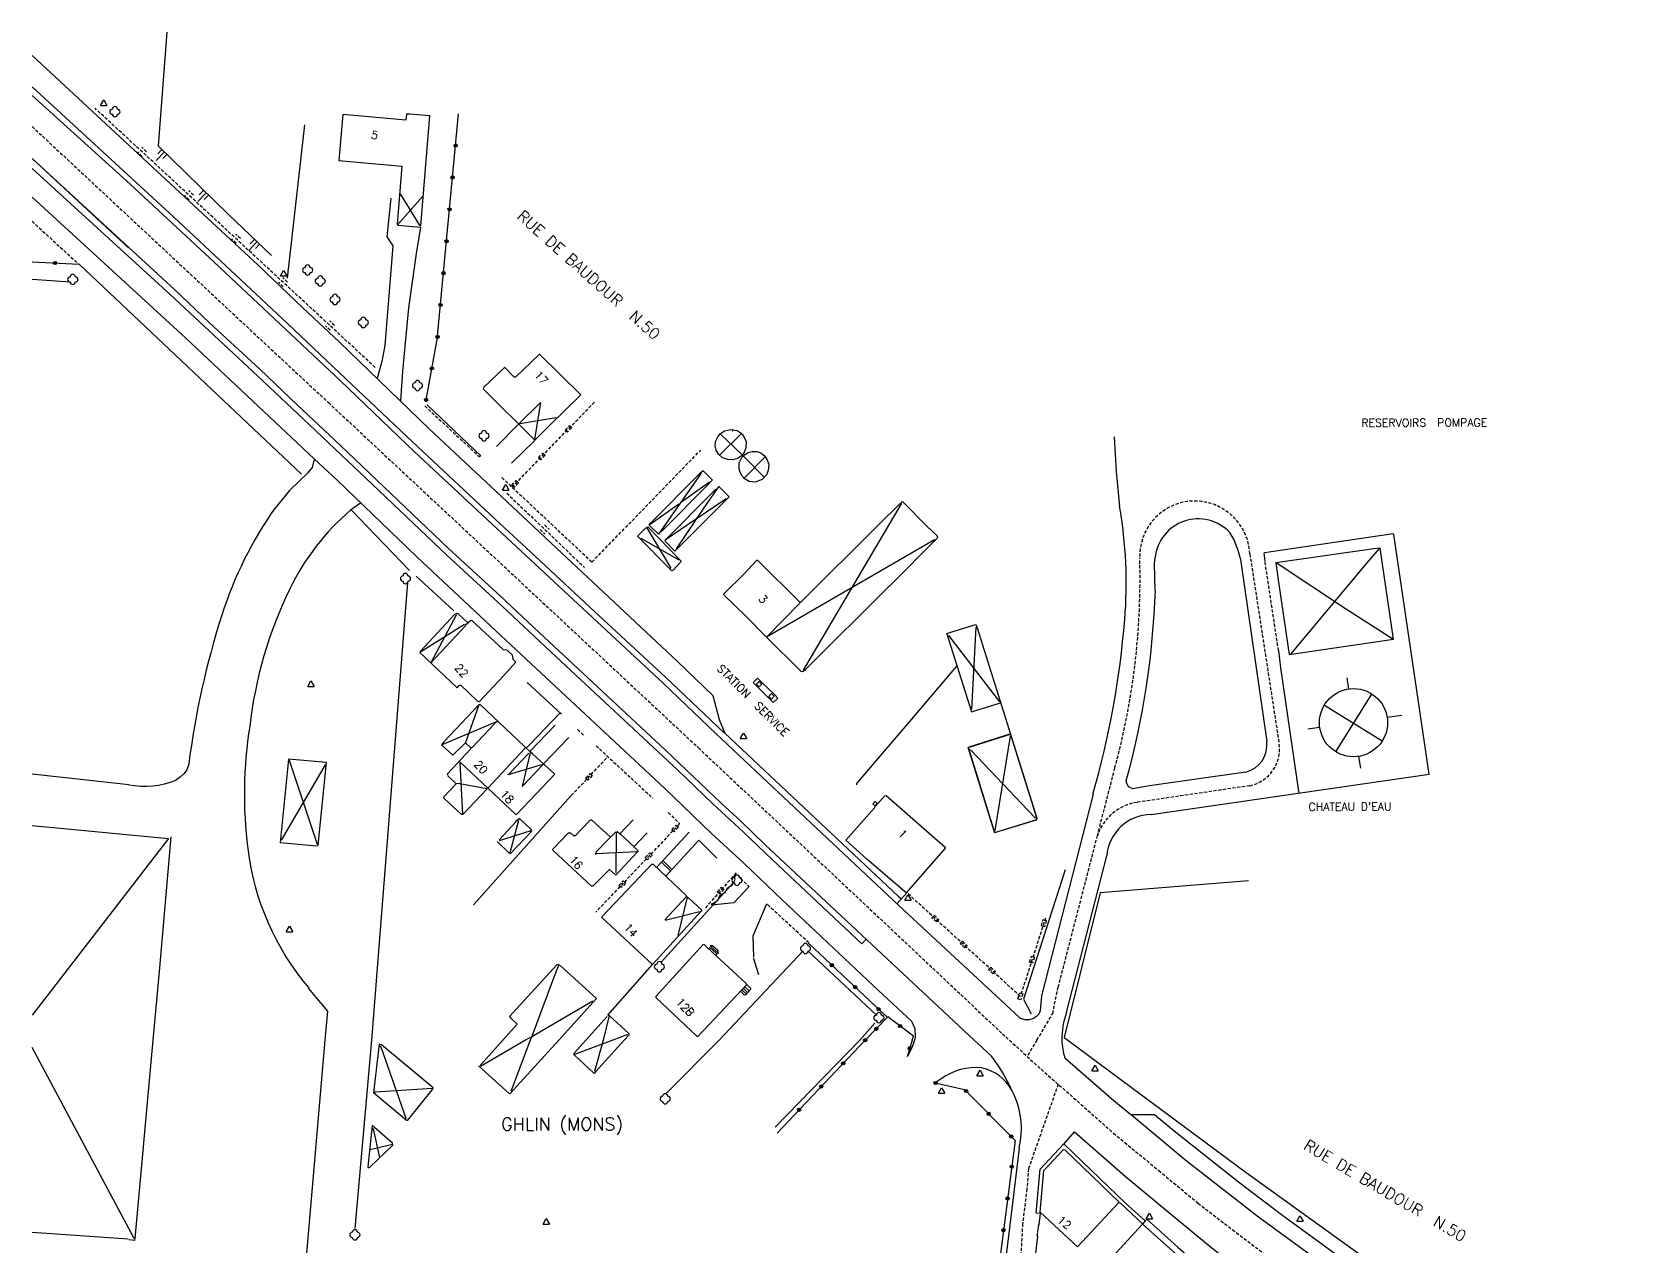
# Model space of a CAD drawing. Header units: millimetres. Extents: x 115992 to 117000, y 129000 to 130003.
# Drawn here: x 116000 to 116250.3, y 129467.7 to 129657.4 of the extents above; entities that cross this region are included whole.
import ezdxf
from ezdxf.enums import TextEntityAlignment as Align

# ---------------------------------------------------------------- set-up
doc = ezdxf.new("R2010")
doc.units = ezdxf.units.MM
doc.linetypes.add('DASHED', pattern=[0.75, 0.5, -0.25])
for name, color, linetype in [('W0001', 6, 'DASHED'), ('W0008', 7, 'CONTINUOUS'), ('W0100', 7, 'CONTINUOUS'), ('W0112', 1, 'DASHED'), ('W0211', 2, 'CONTINUOUS'), ('W0220', 5, 'DASHED'), ('W0300', 7, 'CONTINUOUS'), ('W0310', 3, 'CONTINUOUS'), ('W0322', 7, 'CONTINUOUS'), ('W0471', 7, 'CONTINUOUS'), ('W0980', 7, 'CONTINUOUS'), ('W0984', 7, 'CONTINUOUS'), ('W0989', 7, 'CONTINUOUS'), ('W0991', 7, 'CONTINUOUS')]:
    doc.layers.add(name, color=color, linetype=linetype)
doc.styles.get("Standard").update_dxf_attribs({"font": 'romans.shx', "width": 0.85})

msp = doc.modelspace()

# ---------------------------------------------------------------- linework, layer by layer
at = {"layer": 'W0001'}
msp.add_lwpolyline([(116156.95, 129500), (116159.4, 129504.15), (116160.27, 129508.25), (116166.38, 129531.89), (116169.11, 129542.49, 0.073838), (116173, 129575.32, -0.994781), (116190.19, 129575.92), (116194.76, 129546.32, -0.399164), (116190.2, 129539.73), (116172.58, 129537.13, 0.284246), (116166.38, 129531.89)], format="xyb", dxfattribs=at)
for points in [[(116152.65, 129500), (116157.59, 129495.45), (116162.11, 129491.5), (116168.89, 129485.48), (116175.97, 129479.64), (116182.1, 129474.55), (116188.07, 129469.95), (116199.37, 129461.42), (116206.4, 129456.25), (116215.04, 129450.44), (116223.44, 129444.78), (116233.04, 129438.79), (116238.15, 129435.46), (116273.26, 129416.9)], [(116156.95, 129500), (116155.38, 129497.48)], [(116160.26, 129493.12), (116155.64, 129479.96), (116155.37, 129476.77), (116154.7, 129471.33), (116154.43, 129466.47), (116153.88, 129461.97), (116153.3, 129457.06), (116152.58, 129451.2), (116151.89, 129445.31), (116151.02, 129438.31), (116150.19, 129431.41), (116149.57, 129426.42), (116148.88, 129421.05), (116147.96, 129414.77), (116147.32, 129409.29), (116147.01, 129406.85), (116145.09, 129400.71), (116142.63, 129394.22), (116142.19, 129389.49), (116141.05, 129382.4), (116140.3, 129376.51), (116139.18, 129370.56), (116138.85, 129367.97), (116140.67, 129351.92)]]:
    msp.add_lwpolyline(points, dxfattribs=at)
msp.add_polyline3d([(116000, 129642.66, 0), (116046.29, 129599.54, 0), (116104.08, 129545.64, 0), (116151.54, 129501.01, 0), (116152.65, 129500, 0)], dxfattribs=at)
at = {"layer": 'W0008'}
for points in [[(116000, 129653.74), (116035.31, 129621.03), (116042.32, 129614.31), (116047.94, 129609.04), (116062.04, 129595.44), (116073.34, 129584.88), (116081.03, 129577.67), (116100.78, 129559.14), (116106.31, 129553.79), (116107.33, 129550.08), (116108.18, 129547.94), (116121.38, 129535.52), (116135.32, 129522.42), (116135.81, 129522.06)], [(116000, 129648.83), (116022.1, 129628.58), (116039.88, 129611.88), (116048.04, 129604.22), (116058.58, 129594.19), (116073.12, 129580.64), (116077.85, 129576.25), (116087.12, 129567.62), (116099, 129556.64), (116108.1, 129547.97)], [(116000, 129647.5), (116015.31, 129633.68)], [(116015.06, 129623.74), (116000, 129637.66), (116022.32, 129617.14), (116027.72, 129612.03), (116035.56, 129604.75), (116041.4, 129599.21), (116048.17, 129592.87), (116065.06, 129576.79), (116073.15, 129569.34), (116079.19, 129563.65), (116098.9, 129545.33), (116107.6, 129537), (116110.71, 129534.2), (116114.43, 129530.57), (116147.14, 129500)], [(116000, 129636.1), (116021.59, 129616.44), (116035.28, 129603.67), (116043.34, 129596.1), (116053.18, 129586.76), (116064.8, 129575.72), (116073.44, 129567.75), (116081.88, 129559.84), (116100.81, 129542.22), (116106.3, 129536.89), (116111.06, 129532.53), (116115.63, 129528.14), (116129.6, 129515.02), (116130.27, 129515.79)], [(116015.31, 129633.68), (116028.45, 129621.47)], [(116000, 129631.64), (116023.94, 129609.68), (116044.04, 129590.79), (116047.69, 129587.39), (116060.1, 129575.47), (116074.04, 129562.41), (116098.78, 129539.35), (116106.14, 129532.26), (116111.16, 129527.61), (116117.16, 129521.9), (116132.18, 129507.77), (116137.37, 129502.94), (116137.85, 129501.8), (116137.92, 129500.45), (116137.81, 129500)], [(116028.45, 129621.47), (116048.17, 129602.96)], [(116048.17, 129602.96), (116059.75, 129591.88)], [(116168.99, 129594.2), (116169.32, 129588.81), (116169.86, 129583.35)], [(116059.75, 129591.88), (116074.9, 129577.74)], [(116174.78, 129535.22), (116218.21, 129541.54), (116212.68, 129578.95), (116212.6, 129579.07), (116192.47, 129576.11), (116192.38, 129576.02), (116192.56, 129574.79)], [(116187.04, 129579.26), (116187.77, 129578.03), (116188.34, 129576.53), (116188.71, 129575.03), (116192.83, 129546.61)], [(116074.9, 129577.74), (116098.58, 129555.73)], [(116175.42, 129570.21), (116175.31, 129574.43), (116175.39, 129575.38)], [(116194.67, 129560.83), (116194.96, 129558.14), (116197.83, 129538.51)], [(116098.58, 129555.73), (116106.84, 129547.83)], [(116106.84, 129547.83), (116113.06, 129542)], [(116113.06, 129542), (116135.35, 129521.05)], [(116189.58, 129541.86), (116174.5, 129539.69), (116171.92, 129539.24), (116171.26, 129539.54), (116170.91, 129540.22), (116170.91, 129540.58)], [(116165.73, 129538.41), (116157.67, 129506.94), (116157.46, 129504.57), (116157.22, 129504.07), (116156.88, 129503.68), (116156.4, 129503.36), (116155.71, 129503.18), (116155.04, 129503.18), (116154.44, 129503.4)], [(116167.79, 129528.77), (116161.52, 129504.33)], [(116136.68, 129523.03), (116135.08, 129521.28)], [(116135.35, 129521.05), (116154.25, 129503.47)], [(116154.25, 129503.47), (116154.44, 129503.39)], [(116137.81, 129500), (116137.63, 129499.36), (116137.29, 129498.61), (116136.72, 129497.49)], [(116147.14, 129500), (116147.69, 129499.46), (116149.85, 129497.48)], [(116161.29, 129497.24), (116168.65, 129490.82), (116171.63, 129488.37), (116175.31, 129488.41), (116178.36, 129485.82), (116188.4, 129477.89), (116195.13, 129472.78), (116204.33, 129466.04), (116216.84, 129457.5)], [(116142, 129493.98), (116141.05, 129493.31)], [(116171.71, 129488.33), (116180.27, 129481.23), (116191.57, 129472.41), (116204.05, 129463.31), (116214.94, 129455.8), (116227.96, 129447.3), (116232.37, 129444.52), (116246.94, 129435.72), (116256.66, 129430.21), (116259.6, 129428.77)], [(116161.14, 129483.77), (116162.82, 129485.69)], [(116162.82, 129485.69), (116170.71, 129478.75), (116177.73, 129472.92), (116183.98, 129467.78), (116191.7, 129461.7), (116198.3, 129456.78), (116206.24, 129450.93), (116216.11, 129444.1), (116233.42, 129432.79)], [(116146.18, 129419.87), (116146.41, 129419.93), (116152.74, 129471.13), (116154.22, 129483.14)], [(116157.44, 129472.93), (116156.84, 129473), (116157.44, 129479.87), (116161.11, 129483.78), (116161.26, 129483.72), (116170.77, 129474.57), (116173.82, 129471.78), (116174.12, 129472.05), (116178.97, 129467.68), (116187.16, 129460.47), (116193.92, 129454.75), (116195.56, 129453.37)], [(116157.17, 129471.13), (116157.01, 129470.05)], [(116173.86, 129471.8), (116173.41, 129471.29)], [(116156.93, 129469.48), (116157.01, 129469.32), (116153.35, 129438.97), (116153.35, 129438.97)], [(116157.02, 129469.99), (116156.94, 129469.45)]]:
    msp.add_lwpolyline(points, dxfattribs=at)
msp.add_lwpolyline([(116153.04, 129492.14, 0.056504), (116149.85, 129497.48, -1.844621)], format="xyb", dxfattribs=at)
for centre, radius, start, end in [((116101.25, 129571.35), 69.64, 355.3244, 9.9461), ((116182.12, 129574.64), 6.76, 43.1785, 173.9389), ((116046.94, 129574.7), 128.58, 344.6015, 357.999), ((116031.18, 129576.96), 139.93, 344.0036, 355.3747), ((116188.5, 129546.11), 4.38, 284.2214, 7.0412), ((116174.81, 129528.23), 6.98, 90.2041, 175.5777), ((116173.04, 129500.13), 12.21, 159.8425, 180.5938), ((116172.87, 129500.57), 12.06, 182.7001, 196.0308), ((116147.35, 129486.73), 8.98, 83.7411, 126.493), ((116146.92, 129488.87), 6.93, 27.7212, 78.2969), ((116141.61, 129486.15), 12.91, 346.4076, 27.455)]:
    msp.add_arc(centre, radius, start, end, dxfattribs=at)
at = {"layer": 'W0100'}
for points in [[(116048.52, 129644.53), (116047.92, 129637.36)], [(116058.36, 129643.65), (116048.52, 129644.53)], [(116058.46, 129644.59), (116058.36, 129643.65)], [(116058.99, 129644.61), (116058.46, 129644.59)], [(116062.13, 129644.35), (116058.99, 129644.61)], [(116060.71, 129627.13), (116062.13, 129644.35)], [(116047.92, 129637.36), (116057.75, 129636.48)], [(116057.75, 129636.48), (116057, 129627.43)], [(116061.06, 129631.83), (116057.09, 129627.33)], [(116057.49, 129632.14), (116060.45, 129627.33), (116060.7, 129627.13)], [(116057, 129627.43), (116057.15, 129627.23)], [(116057.15, 129627.23), (116060.66, 129626.95)], [(116085.72, 129600.75), (116085.57, 129600.59)], [(116079.41, 129599.55), (116075.98, 129596.18)], [(116079.41, 129599.55), (116079.41, 129599.55), (116078.49, 129593.8)], [(116075.95, 129596.18), (116072.54, 129592.72)], [(116081.88, 129597.19), (116076.17, 129596.24)], [(116078.49, 129593.82), (116078.4, 129593.55), (116074.89, 129590.09)], [(116110.74, 129594.68), (116107.35, 129591.35)], [(116107.47, 129594.69), (116110.9, 129591.41)], [(116109.57, 129595.29), (116109.35, 129595.07)], [(116114.49, 129591.1), (116111.21, 129587.75), (116110.89, 129588.06), (116110.57, 129588.64), (116110.42, 129589.2), (116110.45, 129590.15), (116110.83, 129590.96), (116111.12, 129591.23)], [(116111.1, 129591.19), (116114.35, 129587.89)], [(116111.11, 129591.19), (116111.19, 129591.36), (116111.84, 129591.77), (116112.49, 129591.93), (116113.22, 129591.9), (116113.8, 129591.68), (116114.33, 129591.31), (116114.71, 129590.83), (116115.05, 129589.95), (116114.98, 129588.93), (116114.68, 129588.29), (116114.01, 129587.54), (116112.93, 129587.14), (116112, 129587.25), (116111.13, 129587.77)], [(116104.5, 129588.54), (116097.84, 129579), (116096.4, 129580.43), (116096.54, 129580.65)], [(116106.25, 129587.43), (116104.81, 129588.88), (116104.25, 129588.44), (116096.49, 129580.62)], [(116105.85, 129587.04), (116098.23, 129579.35)], [(116108.9, 129584.85), (116107.29, 129586.4), (116107.21, 129586.4), (116107, 129586.16), (116106.41, 129585.29), (116103.66, 129581.28), (116103.75, 129581.38), (116098.88, 129578.06), (116098.83, 129577.98), (116100.4, 129576.36), (116108.49, 129584.46)], [(116106.8, 129586.03), (116102.49, 129581.72), (116102.51, 129581.73), (116099.2, 129578.38)], [(116105.79, 129587.15), (116101.44, 129584.02)], [(116106.2, 129587.41), (116105.73, 129586.99)], [(116101.03, 129583.7), (116096.55, 129580.54)], [(116108.43, 129584.52), (116103.86, 129581.46)], [(116108.9, 129584.81), (116108.4, 129584.39)], [(116114.7, 129562.9), (116120.05, 129557.63), (116120.31, 129557.54), (116120.73, 129557.82), (116133.92, 129570.96), (116133.92, 129570.9), (116141.49, 129578.48), (116141.37, 129578.73), (116139.73, 129580.24), (116136.01, 129584.04), (116135.8, 129584.02), (116135.66, 129583.76), (116135.54, 129583.76), (116132.3, 129580.58), (116120.02, 129568.36), (116119.89, 129568.33), (116119.85, 129568.2), (116114.7, 129562.9)], [(116135.73, 129583.73), (116120.43, 129557.76)], [(116103.6, 129581.19), (116100.61, 129576.72)], [(116095.09, 129578.37), (116101, 129575)], [(116096.04, 129579.99), (116099.75, 129573.7)], [(116140.94, 129578.12), (116114.7, 129562.9)], [(116210.38, 129576.77), (116208.45, 129574.53), (116196.54, 129560.27)], [(116119.95, 129568.36), (116113.35, 129574.9), (116113.15, 129574.89), (116111.16, 129572.78), (116111.16, 129572.78), (116108.07, 129569.75), (116108.01, 129569.6), (116111.54, 129566.13), (116114.64, 129562.97)], [(116194.44, 129574.46), (116205.11, 129567.41), (116212.53, 129562.65)], [(116066.05, 129566.49), (116060.67, 129560.74), (116060.56, 129560.53), (116066.41, 129555.01), (116066.78, 129555.42), (116066.97, 129555.41), (116069.53, 129553), (116069.83, 129552.84), (116073.64, 129556.87), (116075.58, 129559.02), (116075.14, 129559.46), (116075.04, 129560.09), (116074.18, 129560.91), (116073.64, 129560.92), (116068.67, 129565.52), (116068.46, 129565.48), (116067.65, 129564.72), (116067.63, 129564.64), (116062.26, 129558.92)], [(116066.18, 129566.53), (116066.22, 129566.38), (116062.26, 129558.92)], [(116066.14, 129566.52), (116066.3, 129566.69), (116066.52, 129566.63), (116068.08, 129565.17)], [(116067.56, 129564.89), (116060.56, 129560.53)], [(116142.84, 129563.49), (116147.4, 129564.89), (116147.61, 129564.39), (116156.94, 129534.66), (116156.89, 129534.41), (116150.49, 129532.44), (116150.3, 129532.5), (116146.19, 129545.71), (116152.81, 129547.8)], [(116142.85, 129563.43), (116146.7, 129551.25), (116151.24, 129552.66)], [(116147.39, 129564.46), (116146.74, 129551.67)], [(116143.13, 129563.16), (116151.07, 129552.84)], [(116144.38, 129558.38), (116137.33, 129550.11), (116128.75, 129540.05), (116128.75, 129539.85)], [(116077.34, 129555.87), (116082.71, 129550.9)], [(116114, 129555.84), (116113.32, 129556.53), (116112.6, 129555.82), (116115.74, 129552.7), (116116.49, 129553.41), (116115.95, 129553.95)], [(116112.6, 129555.82), (116115.74, 129552.7)], [(116113.16, 129555.57), (116113.57, 129556)], [(116113.57, 129556), (116114, 129555.57)], [(116113.99, 129555.85), (116115.96, 129553.95)], [(116205.35, 129556.59), (116205.6, 129554.81)], [(116113.58, 129555.15), (116113.16, 129555.57)], [(116114, 129555.57), (116113.58, 129555.15)], [(116115.92, 129553.7), (116115.49, 129554.15), (116115.07, 129553.68), (116115.51, 129553.26), (116115.92, 129553.7)], [(116209.19, 129554.02), (116203.62, 129545.13)], [(116077.78, 129545.02), (116070.03, 129552.37), (116069.77, 129552.37), (116064.31, 129546.56), (116063.97, 129546.11), (116065.7, 129544.49)], [(116069.77, 129552.37), (116067.63, 129546.33)], [(116082.44, 129551.05), (116077.8, 129546.2), (116077.81, 129546.2), (116077.33, 129545.76), (116076.95, 129545.54), (116071.18, 129539.32)], [(116201.87, 129552.29), (116210.88, 129546.76)], [(116213.93, 129550.69), (116211.65, 129550.36)], [(116072.64, 129549.77), (116064.14, 129546.17)], [(116072.64, 129549.77), (116072.26, 129549.5), (116072.23, 129549.4), (116068.75, 129545.68), (116068.57, 129545.63), (116068.5, 129545.41), (116064.82, 129541.51)], [(116081.71, 129549.16), (116077.76, 129545.06)], [(116201.07, 129548.81), (116199.26, 129548.55)], [(116067.69, 129546.41), (116065.7, 129544.49)], [(116067.69, 129546.42), (116068.58, 129545.6)], [(116083.82, 129547.25), (116079.87, 129543.12)], [(116152.75, 129547.44), (116150.35, 129532.74)], [(116040.14, 129543.7), (116044.54, 129530.62)], [(116066.79, 129543.48), (116075.55, 129535.24), (116075.78, 129535.32), (116081.64, 129541.51), (116078.17, 129544.71), (116077.78, 129545.03)], [(116066.81, 129543.32), (116067.23, 129535.28)], [(116077.6, 129544.81), (116074.38, 129541.44)], [(116077.79, 129544.84), (116076.55, 129539.63)], [(116146.29, 129545.37), (116146.6, 129545.27), (116156.54, 129534.83), (116156.9, 129534.71)], [(116207.19, 129544.3), (116207.47, 129542.49)], [(116045.8, 129543), (116038.91, 129531.25)], [(116071.08, 129539.26), (116067.28, 129535.22), (116067.05, 129535.22), (116064.29, 129537.78), (116064.29, 129537.99), (116066.25, 129540.04), (116064.93, 129541.28)], [(116064.87, 129541.54), (116064.87, 129541.35)], [(116079.54, 129542.99), (116074.38, 129541.44), (116074.38, 129541.5)], [(116079.69, 129542.87), (116076.55, 129539.63)], [(116079.88, 129543.02), (116079.57, 129542.83)], [(116066.16, 129540.11), (116066.82, 129540.06), (116071.03, 129539.28)], [(116136.5, 129522.98), (116130.37, 129528.24), (116127.08, 129531.2), (116131.56, 129536.3), (116131.68, 129536.49), (116133.21, 129538.16), (116133.37, 129538.22), (116142.6, 129530.13), (116142.61, 129529.98), (116136.5, 129523.01)], [(116000, 129533.5), (116021.33, 129531.47), (116000, 129503.92)], [(116072.64, 129531.04), (116074.48, 129529.24), (116074.74, 129529.16), (116077.88, 129532.46), (116078.04, 129532.71), (116077.97, 129532.88), (116076.12, 129534.63), (116075.53, 129534.08), (116075.55, 129534.11), (116072.99, 129531.33), (116072.99, 129531.19)], [(116075.95, 129534.3), (116074.64, 129529.25)], [(116090.27, 129531.73), (116087.35, 129534.42), (116087.07, 129534.27), (116084.79, 129531.84)], [(116093.89, 129534.39), (116091.82, 129532.23)], [(116021.66, 129531.74), (116019.89, 129511.28), (116018.87, 129500)], [(116077.88, 129532.69), (116072.93, 129531.12)], [(116094.47, 129529.31), (116091.17, 129525.78), (116090.2, 129526.65), (116087.6, 129524.03), (116087.4, 129524.05), (116081.37, 129529.62), (116081.33, 129529.81), (116083.78, 129532.39), (116084.09, 129532.36), (116084.66, 129531.86)], [(116084.81, 129531.89), (116084.58, 129531.89)], [(116091.15, 129532.53), (116090.22, 129531.61), (116090.2, 129531.56), (116088.07, 129529.36), (116088, 129529.1)], [(116091.22, 129532.49), (116091.17, 129526.11)], [(116091.33, 129532.64), (116091.91, 129532.15), (116091.91, 129532.14), (116094.07, 129530.13)], [(116096.08, 129532.36), (116094.01, 129530.2), (116094.58, 129529.66), (116094.61, 129529.42), (116094.39, 129529.28)], [(116094.43, 129529.43), (116088.02, 129529.1)], [(116088.02, 129529.1), (116088.05, 129528.98)], [(116098.33, 129527.78), (116099.73, 129526.44)], [(116098.55, 129528), (116099.92, 129526.66)], [(116102.17, 129522.39), (116098.82, 129518.77)], [(116102.31, 129522.3), (116100.86, 129516.33)], [(116104.24, 129520.02), (116098.9, 129518.68)], [(116106.84, 129513.29), (116106.6, 129513.37), (116105.03, 129514.86), (116104.84, 129514.91), (116097.44, 129506.79), (116097.44, 129506.67), (116103.83, 129500.61), (116104.02, 129500.6), (116111.64, 129508.68), (116112.21, 129508.14), (116112.21, 129507.92), (116111.41, 129507.04), (116111.16, 129507.08)], [(116105.89, 129514.45), (116105.7, 129514.26)], [(116105.89, 129514.44), (116106.97, 129513.46)], [(116106.73, 129513.27), (116111.52, 129508.86), (116111.61, 129508.6)], [(116106.93, 129513.47), (116106.84, 129513.28)], [(116107.13, 129513.62), (116106.9, 129513.45)], [(116082.17, 129511.81), (116081.95, 129511.75), (116074.56, 129503.71), (116074.76, 129503.42), (116075.78, 129502.52), (116073.53, 129500)], [(116082.26, 129511.79), (116081.29, 129509.25), (116077.93, 129500.32)], [(116082.17, 129511.79), (116082.48, 129511.67), (116088.16, 129506.52), (116083.7, 129501.56), (116082.28, 129500)], [(116111.32, 129508.34), (116111.98, 129507.7)], [(116087.57, 129506.09), (116078.04, 129500.53)], [(116110.68, 129507.58), (116111.22, 129507.06)], [(116110.87, 129507.84), (116111.57, 129507.16)], [(116111.13, 129508.09), (116111.76, 129507.43)], [(116086.51, 129500), (116089.84, 129503.71)], [(116090.14, 129503.85), (116089.22, 129500)], [(116089.94, 129503.9), (116090.14, 129503.85), (116093.18, 129501.05), (116093.22, 129500.8), (116092.5, 129500)], [(116093.06, 129500.76), (116092.91, 129500.81), (116090.73, 129500)], [(116015.93, 129469.04), (116000, 129498.87)], [(116018.87, 129500), (116016.06, 129469.01), (116016, 129468.73), (116015.14, 129468.82)], [(116054.29, 129499.13), (116054.46, 129498.96), (116058.39, 129487.83), (116058.26, 129487.73)], [(116082.28, 129500), (116082.28, 129500), (116082.28, 129500), (116082.28, 129500), (116074.64, 129491.63), (116074.52, 129491.67), (116069.72, 129495.99)], [(116073.53, 129500), (116073.53, 129500), (116073.53, 129500), (116073.53, 129500), (116073.53, 129500), (116070.01, 129496.05)], [(116077.08, 129500), (116070.06, 129495.87)], [(116077.81, 129500), (116074.8, 129491.99)], [(116077.79, 129500.41), (116077.08, 129500)], [(116077.92, 129500.29), (116077.81, 129500)], [(116092.5, 129500), (116088.05, 129495.11), (116087.79, 129494.8), (116084.61, 129497.75), (116084.73, 129498.01), (116086.51, 129500)], [(116090.73, 129500), (116084.7, 129497.75)], [(116089.22, 129500), (116087.82, 129495.08)], [(116062.53, 129492.43), (116053.57, 129491.88), (116053.45, 129491.76)], [(116053.08, 129485.98), (116053.36, 129486.05)], [(116053.14, 129486.31), (116053.3, 129486.15), (116054.26, 129481.7)], [(116056.28, 129483.73), (116052.73, 129482.87)], [(116169.75, 129474.65), (116169.98, 129474.57), (116173.45, 129471.3)], [(116157.46, 129472.91), (116157.24, 129471.22), (116157.12, 129471.1)], [(116173.38, 129471.2), (116166.92, 129464.21), (116174.33, 129457.2), (116178.87, 129452.79), (116183.04, 129448.9), (116183.28, 129448.95), (116185.26, 129451.16), (116188.55, 129454.69), (116188.74, 129455.01)], [(116173.38, 129471.3), (116184.9, 129461.04), (116185.2, 129460.8), (116183.97, 129459.34), (116183.91, 129459.2), (116188.71, 129454.97)], [(116000, 129470.01), (116015.01, 129468.97)]]:
    msp.add_lwpolyline(points, dxfattribs=at)
for points in [[(116085.72, 129600.75), (116079.29, 129607.07), (116079.19, 129607.08), (116075.49, 129603.51), (116075.31, 129603.52), (116073.83, 129605.02), (116073.71, 129604.99), (116070.52, 129601.89), (116070.48, 129601.72), (116078.5, 129593.68), (116080.89, 129596.02), (116085.72, 129600.75)], [(116106.86, 129592.12), (116106.7, 129592.77), (116106.75, 129593.46), (116107.08, 129594.19), (116107.5, 129594.71), (116108.14, 129595.14), (116109.06, 129595.36), (116110.1, 129595.2), (116110.75, 129594.79), (116111.19, 129594.27), (116111.54, 129593.46), (116111.5, 129592.51), (116111.22, 129591.78), (116110.78, 129591.25), (116110.17, 129590.84), (116109.45, 129590.62), (116108.68, 129590.64), (116107.82, 129590.95), (116107.23, 129591.5), (116106.86, 129592.12)], [(116099.47, 129573.73), (116094.75, 129578.48), (116094.63, 129578.57), (116094.68, 129578.78), (116095.83, 129579.95), (116096.16, 129580.13), (116099.63, 129576.63), (116101.35, 129574.84), (116101.34, 129574.67), (116100.07, 129573.34), (116099.91, 129573.3), (116099.47, 129573.73)], [(116212.65, 129562.59), (116210.54, 129576.82), (116209.55, 129576.74), (116194.25, 129574.52), (116194.62, 129571.89), (116196.32, 129560.23), (116212.65, 129562.59)], [(116152.86, 129547.67), (116152.84, 129547.81), (116146.3, 129545.74), (116146.23, 129545.6), (116150.32, 129532.44), (116150.52, 129532.45), (116156.89, 129534.41), (116156.93, 129534.72), (116152.86, 129547.67)], [(116044.69, 129530.43), (116045.98, 129543.36), (116040.04, 129543.87), (116038.75, 129530.85), (116044.41, 129530.36), (116044.69, 129530.43)], [(116096.92, 129511.83), (116089.01, 129519.13), (116089.03, 129519.29), (116096.79, 129527.47), (116097.02, 129527.47), (116102.17, 129522.58), (116102.2, 129522.45), (116102.54, 129522.21), (116104.58, 129520.3), (116104.52, 129520.15), (116096.92, 129511.83)], [(116107.1, 129513.99), (116106.29, 129514.71), (116105.92, 129514.71), (116107.2, 129513.54), (116107.18, 129513.82), (116107.1, 129513.99)], [(116062.54, 129492.29), (116062.64, 129492.58), (116054.6, 129499.27), (116054.22, 129499.38), (116053.35, 129491.84), (116058.13, 129487.8), (116058.49, 129487.53), (116058.67, 129487.53), (116062.54, 129492.29)], [(116056.37, 129483.61), (116056.32, 129483.9), (116053.14, 129486.65), (116052.42, 129480.21), (116052.51, 129480.08), (116052.75, 129480.16), (116056.37, 129483.61)], [(116163.26, 129467.73), (116157.46, 129473.12), (116158, 129479.65), (116161.09, 129482.93), (116161.31, 129482.87), (116169.77, 129474.72), (116163.26, 129467.73)]]:
    msp.add_lwpolyline(points, close=True, dxfattribs=at)
msp.add_circle((116206.39, 129549.57), 5.32, dxfattribs=at)
at = {"layer": 'W0112'}
for p, q in [((116083.26, 129595.27), (116083.95, 129595.99)), ((116083.95, 129595.99), (116084.31, 129595.64)), ((116083.61, 129594.92), (116083.26, 129595.27)), ((116084.31, 129595.64), (116083.61, 129594.92)), ((116079.08, 129590.95), (116079.78, 129591.67)), ((116079.44, 129590.61), (116079.08, 129590.95)), ((116080.14, 129591.33), (116079.44, 129590.61)), ((116079.78, 129591.67), (116080.14, 129591.33)), ((116074.91, 129586.64), (116075.61, 129587.36)), ((116075.27, 129586.29), (116074.91, 129586.64)), ((116075.97, 129587.01), (116075.27, 129586.29)), ((116075.61, 129587.36), (116075.97, 129587.01)), ((116086.45, 129540.92), (116087.13, 129541.65)), ((116086.81, 129540.58), (116086.45, 129540.92)), ((116087.5, 129541.31), (116086.81, 129540.58)), ((116087.13, 129541.65), (116087.5, 129541.31)), ((116131.32, 129536.91), (116131.67, 129537.27)), ((116131.68, 129536.56), (116131.32, 129536.91)), ((116131.67, 129537.27), (116132.03, 129536.92)), ((116132.03, 129536.92), (116131.68, 129536.56)), ((116099.91, 129532.85), (116100.6, 129533.58)), ((116100.96, 129533.23), (116100.27, 129532.51)), ((116100.6, 129533.58), (116100.96, 129533.23)), ((116100.27, 129532.51), (116099.91, 129532.85)), ((116095.77, 129528.5), (116096.46, 129529.23)), ((116096.14, 129528.16), (116095.77, 129528.5)), ((116096.83, 129528.88), (116096.14, 129528.16)), ((116096.46, 129529.23), (116096.83, 129528.88)), ((116091.64, 129524.15), (116092.33, 129524.87)), ((116092.01, 129523.81), (116091.64, 129524.15)), ((116092.69, 129524.53), (116092.01, 129523.81)), ((116092.33, 129524.87), (116092.69, 129524.53)), ((116107.02, 129523.14), (116107.68, 129523.89)), ((116107.4, 129522.81), (116107.02, 129523.14)), ((116108.05, 129523.57), (116107.4, 129522.81)), ((116107.68, 129523.89), (116108.05, 129523.57)), ((116140.53, 129519.12), (116140.87, 129519.49)), ((116141.27, 129518.45), (116140.53, 129519.12)), ((116140.87, 129519.49), (116141.61, 129518.82)), ((116141.61, 129518.82), (116141.27, 129518.45)), ((116157.63, 129517.87), (116157.93, 129518.82)), ((116157.93, 129518.82), (116158.41, 129518.67)), ((116158.41, 129518.67), (116158.1, 129517.71)), ((116158.1, 129517.71), (116157.63, 129517.87)), ((116144.96, 129515.07), (116145.3, 129515.44)), ((116145.7, 129514.4), (116144.96, 129515.07)), ((116145.3, 129515.44), (116146.03, 129514.76)), ((116146.03, 129514.76), (116145.7, 129514.4)), ((116155.79, 129512.16), (116156.09, 129513.11)), ((116156.09, 129513.11), (116156.57, 129512.95)), ((116149.38, 129511.02), (116149.72, 129511.39)), ((116150.12, 129510.34), (116149.38, 129511.02)), ((116149.72, 129511.39), (116150.46, 129510.71)), ((116150.46, 129510.71), (116150.12, 129510.34)), ((116156.26, 129512), (116155.79, 129512.16)), ((116156.57, 129512.95), (116156.26, 129512)), ((116153.95, 129506.44), (116154.26, 129507.4)), ((116154.43, 129506.29), (116153.95, 129506.44)), ((116154.26, 129507.4), (116154.73, 129507.24)), ((116154.73, 129507.24), (116154.43, 129506.29))]:
    msp.add_line(p, q, dxfattribs=at)
for points in [[(116000, 129627.86), (116007.27, 129621.17)], [(116061.36, 129599.03), (116069.82, 129591.14), (116070.08, 129591.25)], [(116074.96, 129586.33), (116087.95, 129599.76)], [(116073.37, 129587.84), (116087.45, 129574.65), (116104.43, 129592.14)], [(116194.67, 129560.83), (116192.56, 129574.79)], [(116085.19, 129548.49), (116086.17, 129547.58)], [(116088.08, 129545.97), (116096.93, 129537.8)], [(116084.22, 129538.19), (116089.87, 129544.19)], [(116101.11, 129533.76), (116088.04, 129519.99)], [(116099.35, 129535.53), (116101.16, 129533.82)], [(116109.95, 129526.11), (116105, 129520.46)], [(116110.65, 129525.23), (116111.86, 129524.08)], [(116121.33, 129515.19), (116114.87, 129521.16), (116114.72, 129521.2), (116114.57, 129520.97)], [(116158.28, 129519.07), (116154.34, 129506.83), (116136.64, 129523.02)]]:
    msp.add_lwpolyline(points, dxfattribs=at)
at = {"layer": 'W0211'}
for p, q in [((116019.36, 129637.35), (116020.67, 129638.69)), ((116019.63, 129638.4), (116020.28, 129639.07)), ((116020.4, 129637.64), (116021.05, 129638.31)), ((116025.87, 129630.95), (116027.12, 129632.27)), ((116026.11, 129631.97), (116026.74, 129632.63)), ((116026.87, 129631.25), (116027.5, 129631.91)), ((116033.84, 129623.3), (116035.13, 129624.67)), ((116034.09, 129624.36), (116034.74, 129625.04)), ((116034.88, 129623.61), (116035.53, 129624.29))]:
    msp.add_line(p, q, dxfattribs=at)
msp.add_lwpolyline([(116021.04, 129657.41), (116019.69, 129639.65), (116030.67, 129628.9), (116037.38, 129622.54)], dxfattribs=at)
at = {"layer": 'W0220'}
for p, q in [((116017.21, 129638), (116016.48, 129638.68)), ((116017.89, 129638.73), (116017.15, 129639.41)), ((116024.55, 129631.21), (116023.82, 129631.89)), ((116025.23, 129631.94), (116024.5, 129632.62)), ((116032.57, 129625.15), (116031.84, 129625.83)), ((116031.89, 129624.42), (116031.16, 129625.1)), ((116039.24, 129617.63), (116038.5, 129618.31)), ((116039.91, 129618.37), (116039.18, 129619.04)), ((116046.58, 129610.84), (116045.84, 129611.52)), ((116047.26, 129611.58), (116046.52, 129612.26)), ((116079.35, 129579.74), (116080.07, 129579.05)), ((116080.04, 129580.47), (116080.76, 129579.78))]:
    msp.add_line(p, q, dxfattribs=at)
for points in [[(116053.59, 129605.04), (116009.84, 129645.5)], [(116074.13, 129585.42), (116086.29, 129573.8)]]:
    msp.add_lwpolyline(points, dxfattribs=at)
at = {"layer": 'W0300'}
for centre, start, end in [((116012.54, 129644.97), 90, 270), ((116012.94, 129645.37), 0, 180), ((116012.94, 129644.57), 180, 0), ((116013.34, 129644.97), 270, 90), ((116043.04, 129620.65), 0, 180), ((116005.96, 129618.79), 90, 270), ((116006.36, 129619.19), 0, 180), ((116006.36, 129618.39), 180, 0), ((116006.76, 129618.79), 270, 90), ((116042.64, 129620.25), 90, 270), ((116043.04, 129619.85), 180, 0), ((116043.44, 129620.25), 270, 90), ((116044.61, 129618.53), 90, 270), ((116045.01, 129618.93), 0, 180), ((116045.41, 129618.53), 270, 90), ((116045.01, 129618.13), 180, 0), ((116046.91, 129615.66), 90, 270), ((116047.31, 129616.06), 0, 180), ((116047.71, 129615.66), 270, 90), ((116047.31, 129615.26), 180, 0), ((116051.34, 129612.05), 90, 270), ((116051.74, 129612.45), 0, 180), ((116051.74, 129611.65), 180, 0), ((116052.14, 129612.05), 270, 90), ((116059.8, 129602.21), 90, 270), ((116060.2, 129602.61), 0, 180), ((116060.2, 129601.81), 180, 0), ((116060.6, 129602.21), 270, 90), ((116070.18, 129594.37), 90, 270), ((116070.58, 129594.77), 0, 180), ((116070.58, 129593.97), 180, 0), ((116070.98, 129594.37), 270, 90), ((116057.92, 129572.07), 90, 270), ((116058.32, 129572.47), 0, 180), ((116058.32, 129571.67), 180, 0), ((116058.72, 129572.07), 270, 90), ((116110.1, 129525.37), 0, 180), ((116109.7, 129524.97), 90, 270), ((116110.1, 129524.57), 180, 0), ((116110.5, 129524.97), 270, 90), ((116120.4, 129514.31), 90, 270), ((116120.8, 129514.71), 0, 180), ((116120.8, 129513.91), 180, 0), ((116121.2, 129514.31), 270, 90), ((116097.58, 129511.46), 90, 270), ((116097.98, 129511.86), 0, 180), ((116097.98, 129511.06), 180, 0), ((116098.38, 129511.46), 270, 90), ((116131.86, 129503.5), 90, 270), ((116132.26, 129503.9), 0, 180), ((116132.26, 129503.1), 180, 0), ((116132.66, 129503.5), 270, 90), ((116098.48, 129490.84), 90, 270), ((116098.88, 129491.24), 0, 180), ((116099.28, 129490.84), 270, 90), ((116098.88, 129490.44), 180, 0), ((116050.02, 129469.6), 90, 270), ((116050.42, 129470), 0, 180), ((116050.42, 129469.2), 180, 0), ((116050.82, 129469.6), 270, 90)]:
    msp.add_arc(centre, 0.4, start, end, dxfattribs=at)
at = {"layer": 'W0310'}
for points in [[(116039.87, 129619), (116042.61, 129642.93)], [(116007.36, 129621.17), (116042.08, 129588.39)], [(116000, 129618.82), (116005.96, 129618.39)], [(116070.08, 129591.25), (116061.73, 129599.18)], [(116049.85, 129582.78), (116058.96, 129573.33)], [(116058.66, 129571.46), (116052.99, 129500)], [(116060, 129572.44), (116065.87, 129567.04)], [(116084.22, 129538.19), (116068.94, 129521.11)], [(116104.16, 129531.24), (116106.95, 129528.43)], [(116161.36, 129526.6), (116154.85, 129506.4), (116156.05, 129504.09)], [(116098.25, 129512.16), (116109.56, 129524.6)], [(116190, 129524.9), (116166.82, 129523), (116161.19, 129500.41), (116161.77, 129500)], [(116120.4, 129513.91), (116107.33, 129500)], [(116121.2, 129513.91), (116131.86, 129503.9)], [(116089.94, 129503.9), (116096.92, 129511.83)], [(116131.65, 129502.63), (116129.3, 129500)], [(116052.99, 129500), (116050.4, 129470.58)], [(116107.33, 129500), (116099.01, 129491.69)], [(116129.35, 129500.05), (116116.08, 129486.41)], [(116161.76, 129500), (116189.63, 129479.35), (116209.28, 129465.16), (116231.61, 129450.77)]]:
    msp.add_lwpolyline(points, dxfattribs=at)
at = {"layer": 'W0322'}
for points in [[(116061.48, 129599.68), (116063.29, 129609.41), (116066.62, 129644.66)], [(116000, 129621.51), (116007.36, 129621.17)], [(116133.53, 129503.59), (116121.28, 129515.12)], [(116137.45, 129500), (116137.67, 129500.6), (116133.68, 129503.65), (116130.14, 129500)], [(116130.14, 129500), (116116.35, 129485.5)], [(116137.45, 129500), (116136.66, 129497.42)], [(116141.07, 129493.32), (116145.63, 129492.31), (116153.53, 129484.34), (116148.38, 129444.54), (116134.44, 129445.77)]]:
    msp.add_lwpolyline(points, dxfattribs=at)
for centre, radius in [((116066.15, 129639.68), 0.25), ((116066.15, 129639.68), 0.15), ((116065.68, 129634.71), 0.25), ((116065.68, 129634.71), 0.15), ((116065.21, 129629.73), 0.25), ((116065.21, 129629.73), 0.15), ((116064.74, 129624.75), 0.25), ((116064.74, 129624.75), 0.15), ((116003.59, 129621.35), 0.25), ((116003.59, 129621.35), 0.15), ((116064.27, 129619.77), 0.25), ((116064.27, 129619.77), 0.15), ((116063.8, 129614.79), 0.25), ((116063.8, 129614.79), 0.15), ((116063.33, 129609.82), 0.25), ((116063.33, 129609.82), 0.15), ((116062.45, 129604.9), 0.25), ((116062.45, 129604.9), 0.15), ((116061.54, 129599.98), 0.25), ((116061.54, 129599.98), 0.15), ((116124.92, 129511.7), 0.25), ((116124.92, 129511.7), 0.15), ((116128.56, 129508.27), 0.25), ((116128.56, 129508.27), 0.15), ((116132.2, 129504.84), 0.25), ((116132.2, 129504.84), 0.15), ((116131.86, 129501.78), 0.25), ((116131.86, 129501.78), 0.15), ((116135.58, 129502.2), 0.25), ((116135.58, 129502.2), 0.15), ((116130.13, 129500), 0.25), ((116130.13, 129500), 0.15), ((116137.07, 129498.74), 0.25), ((116137.07, 129498.74), 0.15), ((116126.69, 129496.37), 0.25), ((116126.69, 129496.37), 0.15), ((116141.1, 129493.31), 0.25), ((116141.1, 129493.31), 0.15), ((116123.24, 129492.75), 0.25), ((116123.24, 129492.75), 0.15), ((116145.88, 129492.05), 0.25), ((116145.88, 129492.05), 0.15), ((116119.8, 129489.13), 0.25), ((116119.8, 129489.13), 0.15), ((116149.41, 129488.5), 0.25), ((116149.41, 129488.5), 0.15), ((116152.93, 129484.96), 0.25), ((116152.93, 129484.96), 0.15), ((116153, 129480.24), 0.25), ((116153, 129480.24), 0.15), ((116152.36, 129475.28), 0.25), ((116152.36, 129475.28), 0.15), ((116151.72, 129470.32), 0.25), ((116151.72, 129470.32), 0.15)]:
    msp.add_circle(centre, radius, dxfattribs=at)
at = {"layer": 'W0471'}
for p, q in [((116010.7, 129645.96), (116011.2, 129646.83)), ((116010.7, 129645.96), (116011.7, 129645.96)), ((116011.2, 129646.83), (116011.7, 129645.96)), ((116038.78, 129619.33), (116039.28, 129620.2)), ((116038.78, 129619.33), (116039.78, 129619.33)), ((116039.28, 129620.2), (116039.78, 129619.33)), ((116073.47, 129585.89), (116073.97, 129586.76)), ((116073.47, 129585.89), (116074.47, 129585.89)), ((116073.97, 129586.76), (116074.47, 129585.89)), ((116043.05, 129555.22), (116043.55, 129556.09)), ((116043.55, 129556.09), (116044.05, 129555.22)), ((116043.05, 129555.22), (116044.05, 129555.22)), ((116110.61, 129547.08), (116111.11, 129547.95)), ((116110.61, 129547.08), (116111.61, 129547.08)), ((116111.11, 129547.95), (116111.61, 129547.08)), ((116136.3, 129521.85), (116136.8, 129522.71)), ((116136.3, 129521.85), (116137.3, 129521.85)), ((116136.8, 129522.71), (116137.3, 129521.85)), ((116039.71, 129516.93), (116040.21, 129517.8)), ((116039.71, 129516.93), (116040.71, 129516.93)), ((116040.21, 129517.8), (116040.71, 129516.93)), ((116165.52, 129495.23), (116166.02, 129496.1)), ((116166.02, 129496.1), (116166.52, 129495.23)), ((116147.57, 129494.45), (116148.07, 129495.32)), ((116147.57, 129494.45), (116148.57, 129494.45)), ((116148.07, 129495.32), (116148.57, 129494.45)), ((116165.52, 129495.23), (116166.52, 129495.23)), ((116141.55, 129491.71), (116142.05, 129492.57)), ((116141.55, 129491.71), (116142.55, 129491.71)), ((116142.05, 129492.57), (116142.55, 129491.71)), ((116079.81, 129471.26), (116080.31, 129472.13)), ((116079.81, 129471.26), (116080.81, 129471.26)), ((116080.31, 129472.13), (116080.81, 129471.26)), ((116174, 129472.12), (116174.5, 129472.99)), ((116174, 129472.12), (116175, 129472.12)), ((116174.5, 129472.99), (116175, 129472.12)), ((116197.52, 129471.72), (116198.02, 129472.58)), ((116197.52, 129471.72), (116198.52, 129471.72)), ((116198.02, 129472.58), (116198.52, 129471.72))]:
    msp.add_line(p, q, dxfattribs=at)
at = {"layer": 'W0989'}
for points in [[(116056.01, 129631.48), (116055.42, 129625.42), (116056.35, 129624.01), (116055.11, 129608.49), (116054.65, 129605.97), (116053.88, 129603.35)], [(116060.66, 129626.95), (116060.06, 129623.16)], [(116060.04, 129623.2), (116058.81, 129614.34), (116057.84, 129604.47), (116057.54, 129599.81)], [(116044.08, 129590.7), (116043.73, 129589.43), (116043.03, 129588.55), (116040.23, 129585.82), (116037.91, 129583)], [(116051.31, 129583.87), (116049.75, 129582.75)], [(116015.09, 129539.89), (116000, 129541.55)], [(116024.51, 129543.08), (116024.16, 129542.2), (116023.76, 129541.62), (116023.15, 129541.04), (116022.44, 129540.59)], [(116102.64, 129532.46), (116097.58, 129527)], [(116104.16, 129531.24), (116098.98, 129525.62)], [(116111.84, 129524.13), (116111.95, 129523.93), (116109.6, 129521.42), (116106.14, 129521.09), (116106.27, 129521.32), (116107.09, 129521.78), (116107.43, 129522.59), (116108.24, 129523.03), (116108.6, 129523.79), (116109.4, 129524.26), (116109.79, 129525.08), (116109.61, 129525.63)], [(116114.6, 129521.04), (116112.55, 129516.24), (116112.67, 129512.99)], [(116112.62, 129512.9), (116113.46, 129510.26)], [(116043.12, 129508.12), (116046.14, 129504.53), (116045.74, 129500)], [(116045.74, 129500), (116042.33, 129460.65)]]:
    msp.add_lwpolyline(points, dxfattribs=at)
for centre, radius, start, end in [((116088.07, 129547.76), 61.32, 144.8637, 162.3232), ((116074.92, 129553.54), 38.58, 130.6791, 154.0128), ((116100.18, 129541.33), 66.63, 154.0903, 173.391), ((116155.88, 129526.15), 132.5, 162.3231, 172.6646), ((116102.04, 129538.35), 68.88, 171.1064, 187.0393), ((116017.57, 129553.47), 13.81, 259.6544, 290.9057), ((116075.01, 129535.04), 41.65, 187.0753, 220.2095)]:
    msp.add_arc(centre, radius, start, end, dxfattribs=at)

# ---------------------------------------------------------------- texts
at = {"layer": 'W0980'}
msp.add_text('GHLIN (MONS)', height=2, dxfattribs=at).set_placement((116082.79, 129486.75), align=Align.MIDDLE)
at = {"layer": 'W0984'}
msp.add_text('RESERVOIRS  POMPAGE', height=1.25, rotation=0.1693, dxfattribs=at).set_placement((116217.44, 129596.42), align=Align.MIDDLE)
at = {"layer": 'W0989'}
for rotation, p in [(318.1674, (116086.96, 129619.47)), (329.5178, (116211.33, 129476.5))]:
    msp.add_text('RUE DE BAUDOUR  N.50', height=1.75, rotation=rotation, dxfattribs=at).set_placement(p, align=Align.MIDDLE)
at = {"layer": 'W0991'}
for s, rotation, p in [('5', 347.8969, (116052.85, 129640.83)), ('17', 311.0868, (116078.36, 129603.82)), ('3 ', 311.0868, (116113.36, 129568.84)), ('22', 311.0868, (116065.9, 129558.1)), ('20', 311.0868, (116068.94, 129543.02)), ('18', 311.0868, (116073.03, 129538.39)), ('1', 315, (116135.19, 129532.17)), ('16', 311.0868, (116083.79, 129528.14)), ('14', 311.0868, (116092.36, 129517.56)), ('12', 311.0868, (116100.49, 129505.91)), ('B', 311.0868, (116101.91, 129504.44)), ('12', 320.7743, (116160.01, 129471.72))]:
    msp.add_text(s, height=1.25, rotation=rotation, dxfattribs=at).set_placement(p)
for s, rotation, p in [('STATION  SERVICE', 315.0313, (116112.61, 129553.06)), ("CHATEAU D'EAU", 0.2425, (116205.84, 129536.46))]:
    msp.add_text(s, height=1.25, rotation=rotation, dxfattribs=at).set_placement(p, align=Align.MIDDLE)

doc.saveas('drawing.dxf')
